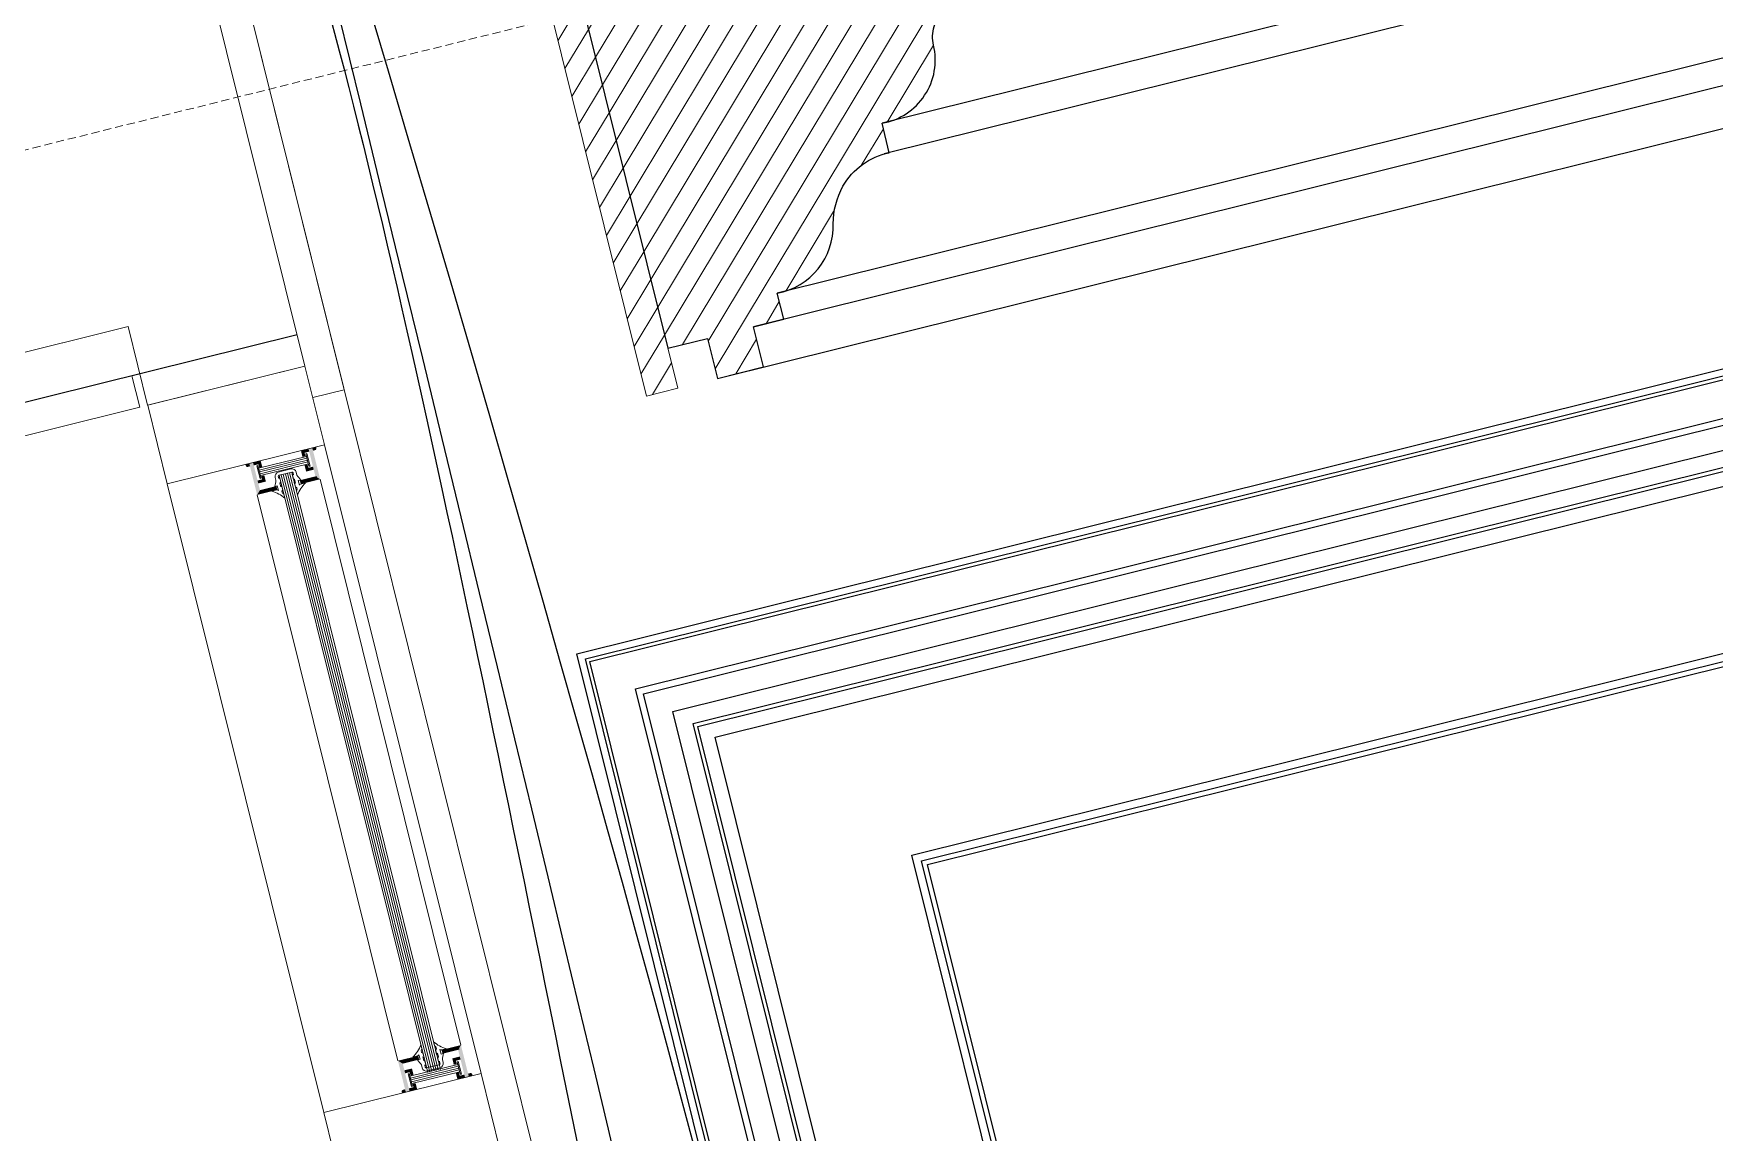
# Model space of a CAD drawing. Header units: inches. Extents: x 122939 to 389145, y 29603 to 574065.
# Drawn here: x 335659 to 336696, y 507270 to 507948 of the extents above; entities that cross this region are included whole.
import ezdxf

# ---------------------------------------------------------------- set-up
doc = ezdxf.new("R2010")
doc.units = ezdxf.units.IN
doc.header["$MEASUREMENT"] = 0
doc.linetypes.add('DASHED', pattern=[0.75, 0.5, -0.25])
doc.linetypes.add('HIDDEN', pattern=[0.375, 0.25, -0.125])
for name, color, linetype in [('8', 8, 'Continuous'), ('A-Hidden', 8, 'HIDDEN'), ('A-WALL', 7, 'Continuous'), ('gypsum', 31, 'Continuous')]:
    doc.layers.add(name, color=color, linetype=linetype)
for name, color, linetype, lineweight in [('A-FLOR-SLAB', 7, 'Continuous', 40), ('A-GLAZ', 134, 'Continuous', 18), ('A-RNDR-ALUM', 1, 'Continuous', 9), ('A-RNDR-CONC', 2, 'Continuous', 18), ('A-RNDR-PLST', 1, 'Continuous', 9), ('A-RNDR-PT36', 253, 'Continuous', 20), ('A-WALL-STON', 4, 'Continuous', 18), ('GRC', 41, 'Continuous', 0), ('GRC Hatch', 253, 'Continuous', 0)]:
    doc.layers.add(name, color=color, linetype=linetype, lineweight=lineweight)

# ---------------------------------------------------------------- blocks, each defined once
blk = doc.blocks.new('CEIL001')
at = {"layer": 'GRC Hatch'}
h = blk.add_hatch(dxfattribs=at)
h.set_pattern_fill('ANSI31', color=256, scale=100, angle=-13.9714232829857)
h.set_pattern_definition([(44.99999999999999, (-93499.42607684713, -30431.66796127113), (-8.838834764831843, 8.838834764831848), [])])
h.paths.add_polyline_path([(-539.9172413728666, -570.000012280303), (-539.9172413763008, -170.0000122801866), (-759.9172413721099, -170.0000122801866), (-759.9172413722263, -190.0000122800702), (-559.917241372983, -190.0000122801866), (-559.9172413728083, -570.0000122801866)])
h = blk.add_hatch(dxfattribs=at)
h.set_pattern_fill('ANSI31', color=256, scale=99.99999999999996, angle=-13.9714232829857)
h.set_pattern_definition([(44.99999999999999, (-93499.42607684713, -30431.66796127113), (-8.83883476483184, 8.838834764831844), [])])
edge = h.paths.add_edge_path()
edge.add_line((-350.8055101896171, -355.2656353506027), (-350.8055101896228, -330.000012280443))
edge.add_line((-350.8055101897335, -330.0000122804777), (-539.9172413730839, -330.0000122804873))
edge.add_line((-539.9172413727501, -330.0000122807687), (-539.9172413726964, -544.5558778724753))
edge.add_line((-539.9172413730994, -544.5558778720442), (-514.6516183029678, -544.5558778721514))
edge.add_line((-514.651618302858, -544.5558778725099), (-514.6516183028563, -570.0000122807955))
edge.add_line((-514.6516183027998, -570.0000122805359), (-485.4268396466043, -570.000012280482))
edge.add_line((-485.4268396468251, -570.0000122806523), (-485.4268396468296, -544.429122667169))
edge.add_line((-485.4268396465341, -544.4291226671194), (-466.1816767902348, -544.4291226671415))
edge.add_line((-466.1816767905839, -544.4291226671776), (-466.2947405194474, -527.8009295296539))
edge.add_arc((-463.6859770772862, -485.6040431885631), 42.27745100630982, -93.53772871366446, -12.21565143287109)
edge.add_arc((-375.5114421456819, -506.4532416128204), 48.34277912118122, 137.1562658838177, 165.7452276542556, ccw=False)
edge.add_arc((-379.8229957608273, -503.5241914555663), 43.19686264071839, 87.94483146677783, 136.1159898491896, ccw=False)
edge.add_line((-378.2738799649524, -460.3551147656399), (-378.1652572397898, -441.6729229202026))
edge.add_arc((-375.4000892848708, -401.9954820825369), 39.77367804540344, -93.98656516555752, -0.8074337642425218)
edge.add_arc((-312.6055073731695, -402.8047541364795), 23.02619725845581, 150.242483142125, 179.3809397734983, ccw=False)
edge.add_arc((-320.0609500578139, -399.301639835292), 14.8298319246997, 87.12959903878112, 147.6948261008801, ccw=False)
edge.add_line((-319.3183166501694, -384.4904140072758), (-319.3183166501809, -355.2656353511509))
edge.add_line((-319.3183166501694, -355.2656353510101), (-350.8055101898204, -355.2656353510022))
at = {"layer": 'GRC', "elevation": 9.69924544952464e-07}
blk.add_lwpolyline([(-539.9172413728666, -570.000012280303), (-539.9172413763008, -170.0000122801866), (-759.9172413721099, -170.0000122801866), (-759.9172413722263, -190.0000122800702), (-559.917241372983, -190.0000122801866), (-559.9172413728083, -570.0000122801866)], close=True, dxfattribs=at)
at = {"layer": 'gypsum', "elevation": 9.713647215737333e-07}
blk.add_lwpolyline([(-350.8055101896171, -355.2656353506027), (-350.8055101897335, -330.0000122804777), (-539.9172413727501, -330.0000122807687), (-539.9172413730994, -544.5558778720442), (-514.651618302858, -544.5558778725099), (-514.6516183027998, -570.0000122805359), (-485.4268396468251, -570.0000122806523), (-485.4268396465341, -544.4291226671194), (-466.1816767905839, -544.4291226671776), (-466.2947405191371, -527.8009295297088, 0.3705169008587136), (-422.3657666023355, -494.5496046527987, -0.1253939634110558), (-410.9569010338164, -473.5800954694278, -0.2133372465863159), (-378.2738799649524, -460.3551147656399), (-378.1652572395978, -441.6729229202028, 0.4305600987388585), (-335.6303606027504, -402.5559692230308, -0.127830023496442), (-332.5953253443004, -391.3761523988214, -0.2705942841741583), (-319.3183166501694, -384.4904140072758), (-319.3183166501694, -355.2656353510101)], format="xyb", close=True, dxfattribs=at)
blk = doc.blocks.new('sec ciur')
at = {"layer": '8'}
for points, knots in [([(-17.32255293591879, -133.5639368155971, 2.289047289487974e-05), (-64.37344650056912, -1164.425118909392, 2.292919875267977e-05), (60.39826410682872, -2221.31414069637, 2.298466098702334e-05), (-111.1499501655344, -2339.864786876191, 2.162671394550543e-05), (-75.03343130991561, -3203.2750986584, 2.240870311014218e-05)], [364.3751048704897, 364.3751048704897, 364.3751048704897, 364.3751048704897, 944.5259550131184, 3110.31382546021, 3110.31382546021, 3110.31382546021, 3110.31382546021]), ([(1.856086771411356, -140.0491471653222, 2.289052731637982e-05), (6.664027114689816, -1367.070446489495, 2.292920972047979e-05), (75.86920769797871, -2377.409514449537, 2.298473959385814e-05), (-34.09848121058894, -2247.301838280284, 2.161623412048549e-05), (-25.96492531115655, -3203.275098657061, 2.242029025453958e-05)], [364.6469562146419, 364.6469562146419, 364.6469562146419, 364.6469562146419, 944.5259550131184, 3120.888390920752, 3120.888390920752, 3120.888390920752, 3120.888390920752]), ([(7.172824973065872, -139.5728663862101, 2.289354979097963e-05), (2.595465994207188, -374.6237327778363, 2.292978550067978e-05), (84.28556850546738, -1831.419381409534, 2.296746677779701e-05), (59.37311759655131, -2767.518135040824, 2.211191353417366e-05), (43.38258401822532, -3203.275098655373, 2.212677466498073e-05)], [380.0385463844473, 380.0385463844473, 380.0385463844473, 380.0385463844473, 944.5259550131184, 2562.967604305761, 2562.967604305761, 2562.967604305761, 2562.967604305761])]:
    blk.add_open_spline(points, degree=3, knots=knots, dxfattribs=at)
blk = doc.blocks.new('GLAZ-2')
at = {"layer": 'A-GLAZ'}
for p, q in [((-26.27995439694496, 2838.465835913783, 0.003409208164080689), (-26.27995596569963, 2458.534198798123, 0.003409208164080689)), ((-24.9452864274499, 2838.465835904353, 0.003409208164080689), (-24.94528799620457, 2458.534198807727, 0.003409208164080689)), ((-23.61061846493976, 2838.465835894749, 0.003409208164080689), (-23.61062003386905, 2458.534198817215, 0.003409208164080689)), ((-22.27595049492083, 2838.465835885087, 0.003409208164080689), (-22.27595206373371, 2458.534198826936, 0.003409208164080689)), ((-20.94128252536757, 2838.465835875715, 0.003409208164080689), (-20.94128409423865, 2458.534198836482, 0.003409208164080689)), ((-19.60661456291564, 2838.465835866169, 0.003409208164080689), (-19.6066161316121, 2458.534198846086, 0.003409208164080689)), ((-18.27194659272209, 2838.465835856507, 0.003409208164080689), (-18.27194811101072, 2458.534198855574, 0.003409208164080689))]:
    blk.add_line(p, q, dxfattribs=at)
at = {"layer": 'A-RNDR-ALUM'}
for p, q in [((-49.98927482002182, 2450.000019664294), (-49.98927179473685, 2850.000015036145, 0.003409208164084662)), ((-38.16279002511874, 2847.37894141319, 0.003409457184726719), (-37.49545604368905, 2847.378941408359, 0.003409457184726719)), ((-38.16279008227866, 2839.370933579863, 0.003409457184726719), (-38.16279002511874, 2847.37894141319, 0.003409457184726719)), ((-38.16279002506053, 2847.378941411967, 0.003409457184726719), (-37.49545604368905, 2847.378941407136, 0.003409457184726719)), ((-38.16279008233687, 2839.370933578699, 0.003409457184726719), (-38.16279002506053, 2847.378941411967, 0.003409457184726719)), ((-37.49545610096538, 2839.37093357509, 0.003409457184726719), (-37.49545604368905, 2847.378941408359, 0.003409457184726719)), ((-37.49545610096538, 2839.370933573984, 0.003409457184726719), (-37.49545604368905, 2847.378941407136, 0.003409457184726719)), ((-37.49545605567982, 2845.710606468667, 0.003409457184726719), (-7.056443175533786, 2845.710606251145, 0.003409457184726719)), ((-37.49545605573803, 2845.710606469598, 0.003409457184726719), (-7.056443175708409, 2845.710606251669, 0.003409457184726719)), ((-37.49545606400352, 2844.542771966138, 0.003409457184726719), (-7.05644318391569, 2844.542771747801, 0.003409457184726719)), ((-37.49545606394531, 2844.542771965149, 0.003409457184726719), (-7.056443184032105, 2844.542771747685, 0.003409457184726719)), ((-37.49545607244363, 2843.37493752077, 0.003409457184726719), (-7.056443192297593, 2843.374937302899, 0.003409457184726719)), ((-37.49545607226901, 2843.374937519664, 0.003409457184726719), (-7.056443192181177, 2843.374937301152, 0.003409457184726719)), ((-37.49545608070912, 2842.207103017252, 0.003409457184726719), (-7.056443200679496, 2842.207102798973, 0.003409457184726719)), ((-37.49545608076733, 2842.207103016088, 0.003409457184726719), (-7.056443200621288, 2842.207102797925, 0.003409457184726719)), ((-36.0170524045825, 2847.378941397823, 0.003409457184726719), (-35.34971841593506, 2847.378941393108, 0.003409457184726719)), ((-36.01705240475712, 2847.378941396601, 0.003409457184726719), (-35.34971841599327, 2847.378941391944, 0.003409457184726719)), ((-6.389109174837358, 2847.378941186005, 0.003409457184726719), (-7.056443163601216, 2847.37894119072, 0.003409457184726719)), ((-7.056443220819347, 2839.370933357568, 0.003409457184726719), (-7.056443163601216, 2847.37894119072, 0.003409457184726719)), ((-6.389109174953774, 2847.378941184666, 0.003409457184726719), (-7.056443163659424, 2847.37894118944, 0.003409457184726719)), ((-7.056443220935762, 2839.370933356113, 0.003409457184726719), (-7.056443163659424, 2847.37894118944, 0.003409457184726719)), ((-6.389109232113697, 2839.370933352562, 0.003409457184726719), (-6.389109174837358, 2847.378941186005, 0.003409457184726719)), ((-6.389109232055489, 2839.370933351398, 0.003409457184726719), (-6.389109174953774, 2847.378941184666, 0.003409457184726719)), ((49.98927492112853, 2450.000019664352), (49.98927813547198, 2850.022322115663, 0.003409332674405691)), ((-38.16279008227866, 2839.370933579863, 0.003409457184726719), (-37.49545610096538, 2839.37093357509, 0.003409457184726719)), ((-38.16279008233687, 2839.370933578699, 0.003409457184726719), (-37.49545610096538, 2839.370933573984, 0.003409457184726719)), ((-37.49545608897461, 2841.039268571825, 0.003409457184726719), (-7.056443208944984, 2841.039268354478, 0.003409457184726719)), ((-37.49545608897461, 2841.039268570545, 0.003409457184726719), (-7.056443209061399, 2841.039268353255, 0.003409457184726719)), ((-36.01705246185884, 2839.370933564554, 0.003409457184726719), (-35.34971847315319, 2839.37093355984, 0.003409457184726719)), ((-36.01705246203346, 2839.370933563332, 0.003409457184726719), (-35.34971847332781, 2839.370933558559, 0.003409457184726719)), ((-6.389109232113697, 2839.370933352562, 0.003409457184726719), (-7.056443220819347, 2839.370933357568, 0.003409457184726719)), ((-6.389109232055489, 2839.370933351398, 0.003409457184726719), (-7.056443220935762, 2839.370933356113, 0.003409457184726719)), ((-38.16279008216225, 2460.629101121565, 0.003409457184726719), (-37.49545610073255, 2460.629101126397, 0.003409457184726719)), ((-38.16279008216225, 2460.629101121565, 0.003409457184726719), (-38.16279002488591, 2452.621093288413, 0.003409457184726719)), ((-38.16279008222045, 2460.629101122788, 0.003409457184726719), (-37.49545610084897, 2460.629101127677, 0.003409457184726719)), ((-38.16279008222045, 2460.629101122788, 0.003409457184726719), (-38.16279002488591, 2452.621093289461, 0.003409457184726719)), ((-37.49545610073255, 2460.629101126397, 0.003409457184726719), (-37.49545604345622, 2452.62109329307, 0.003409457184726719)), ((-37.49545610084897, 2460.629101127677, 0.003409457184726719), (-37.49545604357263, 2452.621093294118, 0.003409457184726719)), ((-37.4954560889164, 2458.960766129603, 0.003409457184726719), (-7.056443208944984, 2458.960766346951, 0.003409457184726719)), ((-37.49545608885819, 2458.960766131, 0.003409457184726719), (-7.056443208828568, 2458.960766348231, 0.003409457184726719)), ((-36.01705246180063, 2460.629101136816, 0.003409457184726719), (-35.34971847297857, 2460.629101141705, 0.003409457184726719)), ((-36.01705246197525, 2460.629101138155, 0.003409457184726719), (-35.3497184732114, 2460.629101142753, 0.003409457184726719)), ((-6.389109231997281, 2460.629101348983, 0.003409457184726719), (-7.056443220702931, 2460.629101343977, 0.003409457184726719)), ((-7.056443220702931, 2460.629101343977, 0.003409457184726719), (-7.056443163484801, 2452.621093510708, 0.003409457184726719)), ((-6.389109231997281, 2460.629101349914, 0.003409457184726719), (-7.056443220761139, 2460.629101345316, 0.003409457184726719)), ((-7.056443220761139, 2460.629101345316, 0.003409457184726719), (-7.056443163543008, 2452.621093511989, 0.003409457184726719)), ((-6.389109231997281, 2460.629101348983, 0.003409457184726719), (-6.389109174837358, 2452.621093515481, 0.003409457184726719)), ((-6.389109231997281, 2460.629101349914, 0.003409457184726719), (-6.389109174720943, 2452.62109351682, 0.003409457184726719)), ((-38.16279002488591, 2452.621093288413, 0.003409457184726719), (-37.49545604345622, 2452.62109329307, 0.003409457184726719)), ((-38.16279002488591, 2452.621093289461, 0.003409457184726719), (-37.49545604357263, 2452.621093294118, 0.003409457184726719)), ((-37.49545608065091, 2457.792931684235, 0.003409457184726719), (-7.056443200563081, 2457.792931902455, 0.003409457184726719)), ((-37.4954560805345, 2457.792931685224, 0.003409457184726719), (-7.056443200446665, 2457.792931903561, 0.003409457184726719)), ((-37.49545607232722, 2456.625097180717, 0.003409457184726719), (-7.05644319212297, 2456.625097398472, 0.003409457184726719)), ((-37.49545607215259, 2456.625097181706, 0.003409457184726719), (-7.056443192064762, 2456.625097400392, 0.003409457184726719)), ((-37.4954560638871, 2455.457262735232, 0.003409457184726719), (-7.056443183741067, 2455.457262953627, 0.003409457184726719)), ((-37.4954560638289, 2455.457262736338, 0.003409457184726719), (-7.05644318391569, 2455.457262953743, 0.003409457184726719)), ((-37.4954560555052, 2454.28942823282, 0.003409457184726719), (-7.056443175359163, 2454.289428450284, 0.003409457184726719)), ((-37.49545605544699, 2454.289428231888, 0.003409457184726719), (-7.056443175533786, 2454.289428449876, 0.003409457184726719)), ((-36.01705240440788, 2452.621093303489, 0.003409457184726719), (-35.34971841576044, 2452.621093308262, 0.003409457184726719)), ((-36.0170524045825, 2452.621093304944, 0.003409457184726719), (-35.34971841581864, 2452.621093309601, 0.003409457184726719)), ((-6.389109174837358, 2452.621093515481, 0.003409457184726719), (-7.056443163484801, 2452.621093510708, 0.003409457184726719)), ((-6.389109174720943, 2452.62109351682, 0.003409457184726719), (-7.056443163543008, 2452.621093511989, 0.003409457184726719))]:
    blk.add_line(p, q, dxfattribs=at)
for points in [[(-49.98927482025465, 2850.000015037076), (49.98927492101211, 2850.000015037251), (49.9892748692655, 2899.999999996333), (-49.98927487194305, 2899.999999996275)], [(-49.98927482002182, 2450.000019664294), (49.98927492112853, 2450.000019664352), (49.98927486938192, 2400.000034705154), (-49.98927487188485, 2400.000034705212)]]:
    blk.add_lwpolyline(points, close=True, dxfattribs=at)
at = {"layer": 'A-RNDR-ALUM', "const_width": 0.9275942368101441, "elevation": 0.003409457184726719}
for points in [[(-43.69363500073086, 2848.617584706109, -0.4142135623730951), (-44.16410545568215, 2849.088055167929)], [(-43.69363500049803, 2848.617584704945, -0.4142135623730951), (-44.16410545556573, 2849.088055166707)], [(-0.7173264753073454, 2848.600784982496, 0.4142135623730949), (-0.2468560139532201, 2849.071255437681)], [(-0.7173264753073454, 2848.60078498139, 0.4142135623730949), (-0.2468560138368048, 2849.071255436458)], [(-43.69363500049803, 2451.382449995261, 0.4142135623730951), (-44.16410545550752, 2450.911979533616)], [(-43.69363500038162, 2451.382449996483, 0.4142135623730951), (-44.16410545550752, 2450.911979534721)], [(-0.7173264751327224, 2451.399249718932, -0.4142135623730949), (-0.2468560138950124, 2450.928779263806)], [(-0.7173264750745147, 2451.399249719921, -0.4142135623730949), (-0.2468560137203895, 2450.928779264854)]]:
    blk.add_lwpolyline(points, format="xyb", dxfattribs=at)
at = {"layer": 'A-RNDR-ALUM', "elevation": 2.490206460308009e-07}
for points in [[(-14.00100916728843, 2832.390093644266), (-15.602610726899, 2832.390093655849), (-15.60261074767914, 2829.469848537818, -0.0155525880924592), (-14.7753579117707, 2829.987691309769), (-11.59860684425803, 2829.987691287126, 0.1043043731108854), (-18.27194672072073, 2823.879049506621), (-18.27194670238532, 2826.459066748153, -0.0160355215991069), (-17.6046127139125, 2827.212203640898), (-17.60461270512315, 2828.458716511959), (-18.27194668329321, 2829.126050500141), (-18.27194666303694, 2831.957308809622), (-17.60461268475046, 2831.289974821208), (-17.60461266775383, 2833.663921582105), (-18.27194664604031, 2834.331255569705), (-18.27194662572583, 2837.162513879593), (-17.60461264773039, 2836.495179891237), (-17.60461261693854, 2837.798501859943, 0.4142135623730942), (-18.27194659505039, 2838.465835847775), (-26.27995439514052, 2838.465835905168, 0.4142135623730959), (-26.94728838303126, 2837.798501926824), (-26.94728841364849, 2836.495179958234), (-26.27995442593237, 2837.16251393687), (-26.27995444601402, 2834.331255626981), (-26.94728843413759, 2833.663921648869), (-26.94728845107602, 2831.289974888263), (-26.27995446306886, 2831.957308867073), (-26.27995448338334, 2829.126050557476), (-26.94728847115766, 2828.458716578665), (-26.94728848023806, 2827.212203707546, -0.0160355215991069), (-26.27995450230082, 2826.459066805255), (-26.27995452098548, 2823.879049563955, 0.1043043731108854), (-32.95329431019491, 2829.987691439979), (-29.77654324326431, 2829.987691417104, -0.0155525880924592), (-28.94929041410796, 2829.469848633278), (-28.94929039332783, 2832.390093751193), (-30.5508919529384, 2832.39009376266, 0.0216463737862068), (-28.94929036812391, 2835.918718338478), (-28.94929033319931, 2837.798501941259, -0.4142135623730379), (-26.27995438076323, 2840.467837855336), (-18.27194658073131, 2840.467837798118, -0.4142135623730357), (-15.60261066677049, 2837.798501845624), (-15.60261070163688, 2835.918718243076, 0.021646373786206)], [(-14.0010091670556, 2467.609941057162), (-15.60261072684079, 2467.609941045695), (-15.60261074767914, 2470.530186163553, 0.0155525880924592), (-14.77535791171249, 2470.012343391601), (-11.59860684408341, 2470.012343414244, -0.1043043731108854), (-18.27194672072073, 2476.120985194808), (-18.27194670215249, 2473.540967953391, 0.0160355215991069), (-17.60461271385429, 2472.787831060647), (-17.60461270494852, 2471.541318189527), (-18.27194668317679, 2470.873984201229), (-18.27194666297873, 2468.042725891923), (-17.60461268469226, 2468.710059880104), (-17.60461266775383, 2466.33611311944), (-18.27194664604031, 2465.668779131724), (-18.27194662555121, 2462.837520821835), (-17.60461264749756, 2463.504854810133), (-17.60461261676392, 2462.201532841544, -0.4142135623730942), (-18.27194659493398, 2461.534198853595), (-26.27995439502411, 2461.534198796377, -0.4142135623730959), (-26.94728838291485, 2462.201532774721), (-26.94728841364849, 2463.504854743311), (-26.27995442581596, 2462.837520764617), (-26.27995444601402, 2465.668779074447), (-26.94728843402117, 2466.336113052559), (-26.9472884509596, 2468.710059813282), (-26.27995446301065, 2468.042725834355), (-26.27995448326692, 2470.873984143895), (-26.94728847115766, 2471.541318122647), (-26.94728848023806, 2472.787830993824, 0.0160355215991069), (-26.27995450224262, 2473.540967896173), (-26.27995452086907, 2476.120985137473, -0.1043043731108854), (-32.9532943101367, 2470.012343261449), (-29.77654324297328, 2470.012343284267, 0.0155525880924592), (-28.94929041393334, 2470.530186068034), (-28.949290393095, 2467.609940950235), (-30.55089195282198, 2467.609940938826, -0.0216463737862068), (-28.9492903680075, 2464.081316362834), (-28.94929033314111, 2462.201532760111, 0.4142135623730379), (-26.27995438064681, 2459.532196846034), (-18.2719465806731, 2459.532196903427, 0.4142135623730357), (-15.60261066653766, 2462.201532855746), (-15.60261070134584, 2464.081316458469, -0.021646373786206)]]:
    blk.add_lwpolyline(points, format="xyb", close=True, dxfattribs=at)
at = {"layer": 'A-RNDR-ALUM'}
for points in [[(-44.62790256366134, 2850.022322763689, 0.003409457184726719), (-44.62790257041343, 2849.088055172353, 0.003409457184726719), (-42.22550022701034, 2850.022322746401, 0.003409457184726719), (-43.69363499374595, 2849.088055165776, 0.003409457184726719)], [(-44.62790256371954, 2850.022322762292, 0.003409457184726719), (-44.62790257035522, 2849.088055171072, 0.003409457184726719), (-42.22550022701034, 2850.022322745237, 0.003409457184726719), (-43.69363499374595, 2849.088055164495, 0.003409457184726719)], [(-42.22550022701034, 2850.022322746401, 0.003409457184726719), (-43.69363499374595, 2849.088055165776, 0.003409457184726719), (-42.22550024057273, 2848.153787564021, 0.003409457184726719), (-43.69363500049803, 2848.15378757444, 0.003409457184726719)], [(-42.22550022701034, 2850.022322745237, 0.003409457184726719), (-43.69363499374595, 2849.088055164495, 0.003409457184726719), (-42.22550024039811, 2848.153787562624, 0.003409457184726719), (-43.69363500043983, 2848.15378757345, 0.003409457184726719)], [(-36.88682837545639, 2848.153787525895, 0.003409457184726719), (-35.01829320867546, 2850.022322694946, 0.003409457184726719), (-39.82309790328145, 2848.153787546849, 0.003409457184726719), (-39.82309788989369, 2850.022322729288, 0.003409457184726719)], [(-36.88682837545639, 2848.153787524556, 0.003409457184726719), (-35.01829320861725, 2850.022322693607, 0.003409457184726719), (-39.82309790328145, 2848.153787545569, 0.003409457184726719), (-39.82309788983548, 2850.022322728066, 0.003409457184726719)], [(-36.886828390765, 2846.018318820628, 0.003409457184726719), (-35.01829323719721, 2846.018318807241, 0.003409457184726719), (-36.88682837545639, 2848.153787525895, 0.003409457184726719), (-35.01829320867546, 2850.022322694946, 0.003409457184726719)], [(-36.8868283907068, 2846.018318819639, 0.003409457184726719), (-35.01829323725542, 2846.018318806251, 0.003409457184726719), (-36.88682837545639, 2848.153787524556, 0.003409457184726719), (-35.01829320861725, 2850.022322693607, 0.003409457184726719)], [(-7.524133105936926, 2848.153787315765, 0.003409457184726719), (-9.392668245942332, 2850.022322511533, 0.003409457184726719), (-4.587863585562445, 2848.153787294868, 0.003409457184726719), (-4.587863572058268, 2850.022322477191, 0.003409457184726719)], [(-7.524133121245541, 2846.018318610557, 0.003409457184726719), (-9.392668274405878, 2846.018318624003, 0.003409457184726719), (-7.524133105936926, 2848.153787315765, 0.003409457184726719), (-9.392668245942332, 2850.022322511533, 0.003409457184726719)], [(-7.524133121245541, 2846.018318609626, 0.003409457184726719), (-9.39266827434767, 2846.018318622839, 0.003409457184726719), (-7.524133105820511, 2848.153787314543, 0.003409457184726719), (-9.392668245767709, 2850.022322510311, 0.003409457184726719)], [(-7.524133105820511, 2848.153787314543, 0.003409457184726719), (-9.392668245767709, 2850.022322510311, 0.003409457184726719), (-4.587863585504238, 2848.153787293355, 0.003409457184726719), (-4.587863572058268, 2850.022322476027, 0.003409457184726719)], [(-2.185461227782071, 2850.022322459961, 0.003409457184726719), (-0.7173264738521539, 2849.088054858206, 0.003409457184726719), (-2.185461241169833, 2848.153787277639, 0.003409457184726719), (-0.7173264806624502, 2848.153787266987, 0.003409457184726719)], [(0.2169411089271307, 2850.022322442848, 0.003409457184726719), (0.216941102175042, 2849.088054851571, 0.003409457184726719), (-2.185461227782071, 2850.022322459961, 0.003409457184726719), (-0.7173264738521539, 2849.088054858206, 0.003409457184726719)], [(-2.185461227782071, 2850.022322458681, 0.003409457184726719), (-0.7173264739685692, 2849.088054856984, 0.003409457184726719), (-2.185461241111625, 2848.153787276184, 0.003409457184726719), (-0.7173264806624502, 2848.153787265823, 0.003409457184726719)], [(0.2169411088107154, 2850.022322441509, 0.003409457184726719), (0.2169411020586267, 2849.088054850406, 0.003409457184726719), (-2.185461227782071, 2850.022322458681, 0.003409457184726719), (-0.7173264739685692, 2849.088054856984, 0.003409457184726719)], [(-40.64862655557226, 2832.389505419473, 0.003409208164080689), (-40.648626564187, 2831.188304247335, 0.003409208164080689), (-29.91912161023356, 2832.389505342755, 0.003409208164080689), (-29.9191216189065, 2831.188304170559, 0.003409208164080689)], [(-40.64862655545585, 2832.389505418425, 0.003409208164080689), (-40.64862656407058, 2831.188304246345, 0.003409208164080689), (-29.91912161029177, 2832.389505341416, 0.003409208164080689), (-29.91912161884829, 2831.188304169453, 0.003409208164080689)], [(-39.82309798529604, 2836.675643045863, 0.003409457184726719), (-39.82309797179187, 2838.544178228301, 0.003409457184726719), (-35.01829330407782, 2836.675643011462, 0.003409457184726719), (-36.88682844408322, 2838.544178207347, 0.003409457184726719)], [(-39.82309798529604, 2836.675643044757, 0.003409457184726719), (-39.82309797196649, 2838.544178227137, 0.003409457184726719), (-35.01829330401961, 2836.675643010356, 0.003409457184726719), (-36.88682844414143, 2838.544178206124, 0.003409457184726719)], [(-36.88682842877461, 2840.67964691238, 0.003409457184726719), (-35.01829327526502, 2840.679646899051, 0.003409457184726719), (-36.88682844408322, 2838.544178207347, 0.003409457184726719), (-35.01829330407782, 2836.675643011462, 0.003409457184726719)], [(-36.88682842877461, 2840.679646911158, 0.003409457184726719), (-35.01829327538144, 2840.679646897945, 0.003409457184726719), (-36.88682844414143, 2838.544178206124, 0.003409457184726719), (-35.01829330401961, 2836.675643010356, 0.003409457184726719)], [(-4.320930958259851, 2832.389505159634, 0.003409208164080689), (-4.320930966991, 2831.188303987496, 0.003409208164080689), (-15.05043590412242, 2832.389505236351, 0.003409208164080689), (-15.05043591279536, 2831.188304064272, 0.003409208164080689)], [(-4.320930958143435, 2832.38950515847, 0.003409208164080689), (-4.320930966758169, 2831.188303986506, 0.003409208164080689), (-15.05043590412242, 2832.389505235129, 0.003409208164080689), (-15.05043591291178, 2831.188304063107, 0.003409208164080689)], [(-7.524133159371559, 2840.679646702367, 0.003409457184726719), (-9.392668312764727, 2840.679646715813, 0.003409457184726719), (-7.524133174680173, 2838.544177997275, 0.003409457184726719), (-9.392668341170065, 2836.675642828282, 0.003409457184726719)], [(-7.524133159255143, 2840.679646701086, 0.003409457184726719), (-9.392668312764727, 2840.679646714532, 0.003409457184726719), (-7.524133174680173, 2838.544177996053, 0.003409457184726719), (-9.39266834128648, 2836.67564282706, 0.003409457184726719)], [(-4.587863667518832, 2836.675642793765, 0.003409457184726719), (-4.587863654014654, 2838.544177976146, 0.003409457184726719), (-9.392668341170065, 2836.675642828282, 0.003409457184726719), (-7.524133174680173, 2838.544177997275, 0.003409457184726719)], [(-4.587863667460624, 2836.675642792718, 0.003409457184726719), (-4.587863654014654, 2838.54417797504, 0.003409457184726719), (-9.39266834128648, 2836.67564282706, 0.003409457184726719), (-7.524133174680173, 2838.544177996053, 0.003409457184726719)], [(-40.64862656407058, 2831.188892668753, 0.003409208164080689), (-40.64862657285994, 2829.987691496499, 0.003409208164080689), (-29.91912161884829, 2831.188892591803, 0.003409208164080689), (-29.91912162752124, 2829.987691419781, 0.003409208164080689)], [(-40.64862656412879, 2831.188892667415, 0.003409208164080689), (-40.64862657274352, 2829.987691495393, 0.003409208164080689), (-29.9191216189065, 2831.188892590639, 0.003409208164080689), (-29.91912162746303, 2829.987691418617, 0.003409208164080689)], [(-4.320930966874585, 2831.188892408682, 0.003409208164080689), (-4.320930975431111, 2829.98769123666, 0.003409208164080689), (-15.05043591279536, 2831.188892485516, 0.003409208164080689), (-15.05043592129368, 2829.987691313378, 0.003409208164080689)], [(-4.320930966874585, 2831.188892407634, 0.003409208164080689), (-4.320930975431111, 2829.987691235379, 0.003409208164080689), (-15.05043591285357, 2831.188892484352, 0.003409208164080689), (-15.0504359214101, 2829.987691312388, 0.003409208164080689)], [(-40.64862656395417, 2468.811142032675, 0.003409208164080689), (-40.64862657268532, 2470.012343204871, 0.003409208164080689), (-29.91912161867367, 2468.811142109742, 0.003409208164080689), (-29.91912162740482, 2470.012343281531, 0.003409208164080689)], [(-40.64862656407058, 2468.811142033897, 0.003409208164080689), (-40.64862657262711, 2470.012343206035, 0.003409208164080689), (-29.91912161873188, 2468.811142110848, 0.003409208164080689), (-29.91912162740482, 2470.01234328287, 0.003409208164080689)], [(-40.64862655551406, 2467.610529281897, 0.003409208164080689), (-40.64862656395417, 2468.811730453919, 0.003409208164080689), (-29.91912161023356, 2467.610529358848, 0.003409208164080689), (-29.91912161879009, 2468.811730530986, 0.003409208164080689)], [(-40.64862655539764, 2467.610529283003, 0.003409208164080689), (-40.64862656395417, 2468.811730455142, 0.003409208164080689), (-29.91912161017535, 2467.610529359954, 0.003409208164080689), (-29.91912161867367, 2468.811730531917, 0.003409208164080689)], [(-4.320930966699962, 2468.811142292689, 0.003409208164080689), (-4.320930975256488, 2470.012343464827, 0.003409208164080689), (-15.05043591279536, 2468.811142215913, 0.003409208164080689), (-15.05043592129368, 2470.012343388109, 0.003409208164080689)], [(-4.320930966641754, 2468.811142293853, 0.003409208164080689), (-4.320930975256488, 2470.012343466049, 0.003409208164080689), (-15.05043591267895, 2468.811142217019, 0.003409208164080689), (-15.05043592117727, 2470.012343389157, 0.003409208164080689)], [(-4.320930958259851, 2467.610529541911, 0.003409208164080689), (-4.320930966758169, 2468.811730713933, 0.003409208164080689), (-15.0504359039478, 2467.610529465077, 0.003409208164080689), (-15.05043591262074, 2468.811730637157, 0.003409208164080689)], [(-4.320930958201643, 2467.610529543075, 0.003409208164080689), (-4.320930966699962, 2468.811730714922, 0.003409208164080689), (-15.05043590400601, 2467.610529466358, 0.003409208164080689), (-15.05043591262074, 2468.811730638437, 0.003409208164080689)], [(-39.82309798517963, 2463.324391655624, 0.003409457184726719), (-39.82309797173366, 2461.455856473127, 0.003409457184726719), (-35.01829330407782, 2463.324391689908, 0.003409457184726719), (-36.88682844402501, 2461.455856493965, 0.003409457184726719)], [(-39.82309798529604, 2463.32439165673, 0.003409457184726719), (-39.82309797185007, 2461.455856474233, 0.003409457184726719), (-35.01829330378678, 2463.324391691189, 0.003409457184726719), (-36.88682844396681, 2461.455856495246, 0.003409457184726719)], [(-36.88682842859998, 2459.32038778899, 0.003409457184726719), (-35.01829327514861, 2459.320387802261, 0.003409457184726719), (-36.88682844402501, 2461.455856493965, 0.003409457184726719), (-35.01829330407782, 2463.324391689908, 0.003409457184726719)], [(-36.88682842865819, 2459.320387790154, 0.003409457184726719), (-35.01829327532323, 2459.320387803542, 0.003409457184726719), (-36.88682844396681, 2461.455856495246, 0.003409457184726719), (-35.01829330378678, 2463.324391691189, 0.003409457184726719)], [(-4.587863667344209, 2463.324391907605, 0.003409457184726719), (-4.587863654014654, 2461.455856725341, 0.003409457184726719), (-9.392668341170065, 2463.324391873321, 0.003409457184726719), (-7.524133174621966, 2461.455856704153, 0.003409457184726719)], [(-7.524133159196936, 2459.32038799912, 0.003409457184726719), (-9.392668312590104, 2459.320387985732, 0.003409457184726719), (-7.524133174621966, 2461.455856704153, 0.003409457184726719), (-9.392668341170065, 2463.324391873321, 0.003409457184726719)], [(-4.587863667344209, 2463.324391908769, 0.003409457184726719), (-4.587863653840031, 2461.455856726388, 0.003409457184726719), (-9.392668341170065, 2463.324391874427, 0.003409457184726719), (-7.524133174563758, 2461.455856705434, 0.003409457184726719)], [(-7.524133159196936, 2459.320388000284, 0.003409457184726719), (-9.39266831241548, 2459.320387987013, 0.003409457184726719), (-7.524133174563758, 2461.455856705434, 0.003409457184726719), (-9.392668341170065, 2463.324391874427, 0.003409457184726719)], [(-44.62790256354492, 2449.97771193774, 0.003409457184726719), (-44.6279025702388, 2450.911979529134, 0.003409457184726719), (-42.22550022683572, 2449.977711955027, 0.003409457184726719), (-43.69363499362953, 2450.911979535595, 0.003409457184726719)], [(-44.62790256360313, 2449.977711939195, 0.003409457184726719), (-44.62790257018059, 2450.911979530298, 0.003409457184726719), (-42.22550022689393, 2449.977711956191, 0.003409457184726719), (-43.69363499351311, 2450.911979536875, 0.003409457184726719)], [(-42.22550022683572, 2449.977711955027, 0.003409457184726719), (-43.69363499362953, 2450.911979535595, 0.003409457184726719), (-42.22550024039811, 2451.846247137408, 0.003409457184726719), (-43.69363500032341, 2451.84624712693, 0.003409457184726719)], [(-42.22550022689393, 2449.977711956191, 0.003409457184726719), (-43.69363499351311, 2450.911979536875, 0.003409457184726719), (-42.22550024022348, 2451.846247138747, 0.003409457184726719), (-43.69363500032341, 2451.846247128153, 0.003409457184726719)], [(-36.88682837528177, 2451.846247175534, 0.003409457184726719), (-35.01829320844263, 2449.977712006541, 0.003409457184726719), (-39.82309790310683, 2451.846247154521, 0.003409457184726719), (-39.82309788977727, 2449.97771197214, 0.003409457184726719)], [(-36.88682837533997, 2451.846247176873, 0.003409457184726719), (-35.01829320844263, 2449.977712007763, 0.003409457184726719), (-39.82309790304862, 2451.846247155801, 0.003409457184726719), (-39.82309788966086, 2449.977711973363, 0.003409457184726719)], [(-36.88682839041576, 2453.981715880858, 0.003409457184726719), (-35.0182932370808, 2453.98171589413, 0.003409457184726719), (-36.88682837528177, 2451.846247175534, 0.003409457184726719), (-35.01829320844263, 2449.977712006541, 0.003409457184726719)], [(-36.88682839059038, 2453.98171588179, 0.003409457184726719), (-35.0182932370808, 2453.981715895294, 0.003409457184726719), (-36.88682837533997, 2451.846247176873, 0.003409457184726719), (-35.01829320844263, 2449.977712007763, 0.003409457184726719)], [(-7.524133121129125, 2453.981716090813, 0.003409457184726719), (-9.392668274405878, 2453.981716077542, 0.003409457184726719), (-7.524133105645888, 2451.846247385663, 0.003409457184726719), (-9.392668245534878, 2449.977712189837, 0.003409457184726719)], [(-7.524133121070918, 2453.981716091861, 0.003409457184726719), (-9.392668274231255, 2453.981716078531, 0.003409457184726719), (-7.524133105704095, 2451.846247387002, 0.003409457184726719), (-9.392668245593086, 2449.977712191059, 0.003409457184726719)], [(-7.524133105645888, 2451.846247385663, 0.003409457184726719), (-9.392668245534878, 2449.977712189837, 0.003409457184726719), (-4.587863585329615, 2451.846247406676, 0.003409457184726719), (-4.587863571941853, 2449.977712224121, 0.003409457184726719)], [(-7.524133105704095, 2451.846247387002, 0.003409457184726719), (-9.392668245593086, 2449.977712191059, 0.003409457184726719), (-4.587863585329615, 2451.846247408015, 0.003409457184726719), (-4.587863571883645, 2449.97771222546, 0.003409457184726719)], [(-2.185461227782071, 2449.977712241525, 0.003409457184726719), (-0.7173264737939462, 2450.911979843222, 0.003409457184726719), (-2.185461241169833, 2451.846247423789, 0.003409457184726719), (-0.7173264805460349, 2451.846247434616, 0.003409457184726719)], [(-2.185461227665655, 2449.977712242748, 0.003409457184726719), (-0.7173264737939462, 2450.911979844444, 0.003409457184726719), (-2.18546124099521, 2451.846247425128, 0.003409457184726719), (-0.7173264804878272, 2451.846247435606, 0.003409457184726719)], [(0.216941109043546, 2449.97771225858, 0.003409457184726719), (0.2169411022332497, 2450.911979849858, 0.003409457184726719), (-2.185461227782071, 2449.977712241525, 0.003409457184726719), (-0.7173264737939462, 2450.911979843222, 0.003409457184726719)], [(0.2169411089271307, 2449.977712259861, 0.003409457184726719), (0.2169411022914574, 2450.911979851022, 0.003409457184726719), (-2.185461227665655, 2449.977712242748, 0.003409457184726719), (-0.7173264737939462, 2450.911979844444, 0.003409457184726719)]]:
    blk.add_solid(points, dxfattribs=at)
for points in [[(-42.22550122602843, 2829.987103086663, 0.006818416328161377), (-39.82309887156589, 2832.389505413652, 0.006818416328161377), (-42.22550022701034, 2850.022322746401, 0.006818416328161377), (-39.82309788989369, 2850.022322729288, 0.006818416328161377)], [(-42.22550122602843, 2829.987103085383, 0.006818416328161377), (-39.82309887156589, 2832.389505412371, 0.006818416328161377), (-42.22550022701034, 2850.022322745237, 0.006818416328161377), (-39.82309788983548, 2850.022322728066, 0.006818416328161377)], [(-4.587864553788677, 2832.389505161613, 0.006818416328161377), (-2.18546222668374, 2829.987102799991, 0.006818416328161377), (-4.587863572058268, 2850.022322477191, 0.006818416328161377), (-2.185461227782071, 2850.022322459961, 0.006818416328161377)], [(-4.587864553730469, 2832.389505160216, 0.006818416328161377), (-2.185462226625532, 2829.987102798943, 0.006818416328161377), (-4.587863572058268, 2850.022322476027, 0.006818416328161377), (-2.185461227782071, 2850.022322458681, 0.006818416328161377)], [(-42.22550122602843, 2829.987103086663, 0.003409208164080689), (-39.82309887156589, 2832.389505413652, 0.003409208164080689), (-40.09003247669898, 2829.987103071297, 0.003409208164080689), (-40.09003245952772, 2832.389505415631, 0.003409208164080689)], [(-42.22550122602843, 2829.987103085383, 0.003409208164080689), (-39.82309887156589, 2832.389505412371, 0.003409208164080689), (-40.09003247664077, 2829.987103070074, 0.003409208164080689), (-40.09003245946951, 2832.389505414234, 0.003409208164080689)], [(-2.18546222668374, 2829.987102799991, 0.003409208164080689), (-4.587864553788677, 2832.389505161613, 0.003409208164080689), (-4.320930975431111, 2829.987102815416, 0.003409208164080689), (-4.320930958259851, 2832.389505159634, 0.003409208164080689)], [(-2.185462226625532, 2829.987102798943, 0.003409208164080689), (-4.587864553730469, 2832.389505160216, 0.003409208164080689), (-4.320930975605734, 2829.987102814368, 0.003409208164080689), (-4.320930958143435, 2832.38950515847, 0.003409208164080689)], [(-42.2255012257956, 2470.012931614881, 0.006818416328161377), (-39.82309887139127, 2467.610529287776, 0.006818416328161377), (-42.22550022683572, 2449.977711955027, 0.006818416328161377), (-39.82309788977727, 2449.97771197214, 0.006818416328161377)], [(-42.2255012257956, 2470.012931614881, 0.003409208164080689), (-39.82309887139127, 2467.610529287776, 0.003409208164080689), (-40.09003247658256, 2470.012931630248, 0.003409208164080689), (-40.0900324593531, 2467.610529285914, 0.003409208164080689)], [(-42.2255012257956, 2470.012931616046, 0.006818416328161377), (-39.82309887139127, 2467.610529288999, 0.006818416328161377), (-42.22550022689393, 2449.977711956191, 0.006818416328161377), (-39.82309788966086, 2449.977711973363, 0.006818416328161377)], [(-42.2255012257956, 2470.012931616046, 0.003409208164080689), (-39.82309887139127, 2467.610529288999, 0.003409208164080689), (-40.09003247658256, 2470.012931631296, 0.003409208164080689), (-40.09003245929489, 2467.610529287136, 0.003409208164080689)], [(-4.587864553672262, 2467.610529539874, 0.006818416328161377), (-2.185462226509117, 2470.012931901379, 0.006818416328161377), (-4.587863571941853, 2449.977712224121, 0.006818416328161377), (-2.185461227782071, 2449.977712241525, 0.006818416328161377)], [(-2.185462226509117, 2470.012931901379, 0.003409208164080689), (-4.587864553672262, 2467.610529539874, 0.003409208164080689), (-4.320930975314695, 2470.012931886071, 0.003409208164080689), (-4.320930958259851, 2467.610529541911, 0.003409208164080689)], [(-4.587864553555846, 2467.610529541213, 0.006818416328161377), (-2.185462226567324, 2470.012931902485, 0.006818416328161377), (-4.587863571883645, 2449.97771222546, 0.006818416328161377), (-2.185461227665655, 2449.977712242748, 0.006818416328161377)], [(-2.185462226567324, 2470.012931902485, 0.003409208164080689), (-4.587864553555846, 2467.610529541213, 0.003409208164080689), (-4.320930975431111, 2470.01293188706, 0.003409208164080689), (-4.320930958201643, 2467.610529543075, 0.003409208164080689)]]:
    blk.add_trace(points, dxfattribs=at)
at = {"layer": 'A-RNDR-PT36'}
for p, q in [((-42.22550122591201, 2829.98710307962, 0.003409208164080687), (-42.2255012257956, 2470.012931616686, 0.003409208164080689)), ((-2.185462226741947, 2470.012931903242, 0.003409208164080689), (-2.185462226509117, 2829.987102800049, 0.003409208164080689))]:
    blk.add_line(p, q, dxfattribs=at)

msp = doc.modelspace()

# ---------------------------------------------------------------- linework, layer by layer
at = {"layer": 'A-Hidden', "linetype": 'DASHED', "lineweight": 0, "ltscale": 10}
msp.add_line((334915.8150519297, 507692.6542319619, 5.167699233396853e-05), (344654.5575433188, 510115.6368650467, -0.000817047251410955), dxfattribs=at)
at = {"layer": 'A-RNDR-CONC', "elevation": 2.974036634184607e-07}
msp.add_lwpolyline([(335414.166279941, 507949.407417937), (335753.8119730474, 508033.9106909753), (335826.2433499371, 507742.7858111694), (335729.2017233353, 507718.6420188728), (335717.1298271869, 507767.1628321736), (335474.5257606823, 507706.8033514321)], close=True, dxfattribs=at)
at = {"layer": 'A-RNDR-PLST', "color": 1, "ltscale": 0.03}
for p, q in [((335676.6451238012, 508426.9059545101, 2.974036634184607e-07), (335850.4804283386, 507728.2062429704, 2.974036634184607e-07)), ((335831.0721083963, 507723.3774858508, 2.974036634184607e-07), (335850.4804283383, 507728.2062429721, 2.974036634184607e-07))]:
    msp.add_line(p, q, dxfattribs=at)
at = {"layer": 'A-WALL'}
msp.add_line((335821.4145860991, 507762.194135156, 0.007790680327219008), (335481.7688958596, 507677.6908628311, 0.007790680327219008), dxfattribs=at)
at = {"layer": 'A-WALL-STON', "elevation": 2.974036634184607e-07}
msp.add_lwpolyline([(335319.492384573, 507874.3284325482), (335426.2381738351, 507900.8866040745), (335431.0669322945, 507881.4782787542), (335363.1377936733, 507864.5776241465), (335413.8397574961, 507660.7902082826), (335719.520883546, 507736.8431545778), (335724.3496420053, 507717.4348292574), (335379.8518653148, 507631.7243660436), (335372.6087276258, 507660.8368540243), (335387.1882944868, 507685.0739378039), (335350.9726060419, 507830.6363777067), (335326.7355222623, 507845.2159445676)], close=True, dxfattribs=at)
at = {"layer": 'GRC'}
for p, q in [((336545.5407615309, 504934.5363633322, 1.654478140327049e-07), (335676.645123802, 508426.9059545075, 1.597771115725843e-07)), ((336569.9654387791, 504836.365770236, 3.701847155150826e-07), (335676.6451238018, 508426.905954508, 2.956705040666996e-07))]:
    msp.add_line(p, q, dxfattribs=at)
at = {"layer": 'gypsum', "color": 8}
for p, q in [((342520.0937593515, 509469.5085633828, -0.006841840721867518), (336182.3384153038, 507892.6857708161, -0.0009433291529289114)), ((342530.0764861327, 509452.740518992, -0.006841840721868732), (336183.7370213165, 507873.7820117205, -0.0009449429290492306)), ((342626.7141654235, 509407.2818681641, -0.006841840721868709), (336117.6106982394, 507787.8279528442, -0.0009347316762561998)), ((342635.6822959254, 509392.3780100535, -0.006841840721870562), (336103.0592744561, 507767.0724694771, -0.0009218966984415322))]:
    msp.add_line(p, q, dxfattribs=at)
at = {"layer": 'gypsum', "color": 8, "elevation": -0.0005870596538132249}
msp.add_lwpolyline([(336080.8728563539, 507735.2020924016), (342660.5318974799, 509372.210114983)], dxfattribs=at)
at = {"layer": 'gypsum', "elevation": 3.493377764016495e-07}
for points in [[(337910.2472599662, 506407.6071970187), (336376.9830916973, 506026.1336695143), (335994.0644325539, 507565.206284243), (337527.3286008228, 507946.6798117475)], [(337904.9912919733, 506410.7688701584), (336380.1447648371, 506031.3896375071), (335999.3204005469, 507562.0446111034), (337524.1669276831, 507941.4238437547)], [(337902.175066294, 506412.462941564), (336381.8388362427, 506034.2058631863), (336002.1366262261, 507560.3505396977), (337522.4728562774, 507938.6076180754)], [(337874.1611872491, 506429.3144005219), (336398.6902952006, 506062.2197422313), (336030.150505271, 507543.4990807399), (337505.6213973195, 507910.5937390305)], [(337869.1847452676, 506432.307927683), (336401.6838223616, 506067.1961842128), (336035.1269472525, 507540.5055535787), (337502.6278701585, 507905.617297049)], [(337850.986824657, 506443.2546984531), (336412.6305931318, 506085.3941048234), (336053.3248678631, 507529.5587828086), (337491.6810993883, 507887.4193764385)], [(337838.5661627347, 506450.7262190618), (336420.1021137405, 506097.8147667457), (336065.7455297854, 507522.0872622), (337484.2095787797, 507874.9987145162)], [(337835.6846644747, 506452.4595545126), (336421.8354491913, 506100.6962650056), (336068.6270280454, 507520.3539267491), (337482.4762433288, 507872.1172162562)], [(337824.8578911934, 506458.9722879083), (336428.348182587, 506111.5230382871), (336079.4538013268, 507513.8411933534), (337475.9635099331, 507861.2904429748)], [(337703.6724722947, 506531.8701222136), (336501.2460168921, 506232.7084571855), (336200.6392202254, 507440.9433590481), (337403.065675628, 507740.1050240762)], [(337697.6217425399, 506535.5098760644), (336504.885770743, 506238.7591869405), (336206.6899499802, 507437.3036051973), (337399.4259217771, 507734.0542943213)], [(337693.9861799732, 506537.6968110934), (336507.072705772, 506242.3947495072), (336210.3255125469, 507435.1166701684), (337397.2389867481, 507730.4187317546)]]:
    msp.add_lwpolyline(points, close=True, dxfattribs=at)

# ---------------------------------------------------------------- block references
at = {"layer": 'A-FLOR-SLAB', "xscale": -1, "rotation": 13.97142328298538}
msp.add_blockref('GLAZ-2', (336477.9029210766, 504916.5093330231, 2.974036634184607e-07), dxfattribs=at)
at = {"layer": 'GRC', "rotation": 13.9714232829857}
msp.add_blockref('CEIL001', (336442.6795390321, 508412.5957937231, -0.0005880324587057737), dxfattribs=at)
at = {"layer": 'gypsum', "xscale": -1, "rotation": 13.97142328298802}
msp.add_blockref('sec ciur', (335814.9674798116, 508096.2125633735, -0.001273023250593715), dxfattribs=at)

doc.saveas('drawing.dxf')
